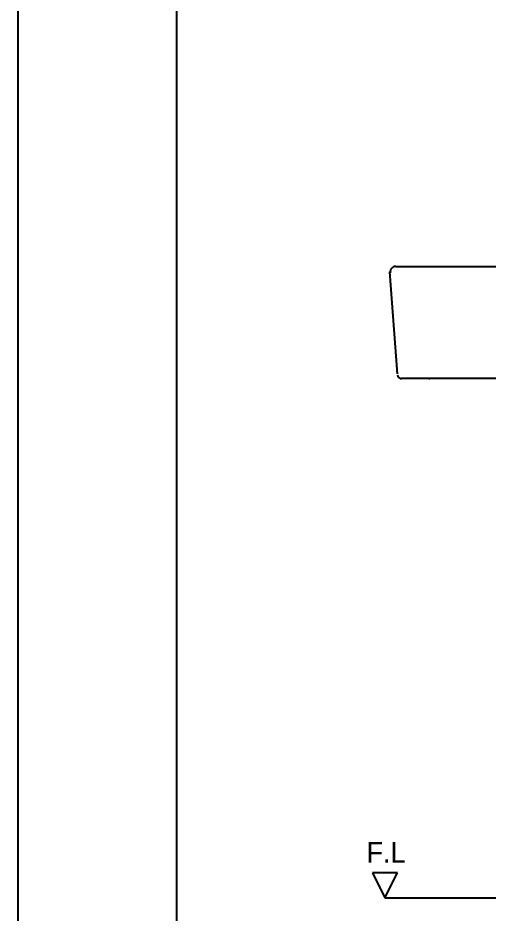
# Model space of a CAD drawing. Extents: x 66423 to 68848, y 58104 to 61534.
# Drawn here: x 66423 to 66990, y 58996 to 60075 of the extents above; entities that cross this region are included whole.
import ezdxf
from ezdxf.enums import TextEntityAlignment as Align

# ---------------------------------------------------------------- set-up
doc = ezdxf.new("R2010")
doc.units = 0
doc.header["$MEASUREMENT"] = 0
for name, color, linetype in [('1', 1, 'CONTINUOUS'), ('7', 7, 'CONTINUOUS'), ('TEXT', 7, 'CONTINUOUS'), ('YA', 7, 'CONTINUOUS'), ('외형선', 3, 'CONTINUOUS')]:
    doc.layers.add(name, color=color, linetype=linetype)
doc.styles.add('타이틀', font='H2GTRM.TTF', dxfattribs={"height": 25})

msp = doc.modelspace()

# ---------------------------------------------------------------- linework, layer by layer
at = {"layer": '1', "color": 0}
msp.add_line((66864.6, 59015.6), (68356.5, 59015.6), dxfattribs=at)
at = {"layer": '7', "extrusion": (0, 1, 0)}
for p, q in [((66879.8, 59646.5, -8.9), (66870.7, 59769.3)), ((67135.8, 59640.6, -9.3), (66884.8, 59640.6, -9.3)), ((66917.5, 59640.6, -9.3), (66917.7, 59640.6, -9.3)), ((66917.9, 59640.8, -9.3), (66917.7, 59640.6, -9.3)), ((66917.9, 59640.6, -9.3), (66917.7, 59640.6, -9.3))]:
    msp.add_line(p, q, dxfattribs=at)
at = {"layer": '7'}
msp.add_line((66877.8, 59775.6), (67135.8, 59775.6), dxfattribs=at)
msp.add_arc((66877.8, 59768.6), 7, 90, 184.6106, dxfattribs=at)
at = {"layer": '7', "extrusion": (-2.03217e-08, -0.072426, 0.997374)}
msp.add_arc((66884.8, 59487.6, -4338), 5, 184.2033, 270, dxfattribs=at)
at = {"layer": '7'}
msp.add_open_spline([(66917.5, 59640.6, -9.3), (66918.2, 59640.6, -9.3), (66918.6, 59640.6, -9.3), (66918.7, 59640.6, -9.3), (66918.5, 59640.6, -9.3), (66917.9, 59640.6, -9.3)], degree=3, knots=[0, 0, 0, 0, 0.509144, 0.509144, 1, 1, 1, 1], dxfattribs=at)
for points in [[(66917.5, 59640.6, -9.3), (66917.6, 59640.6, -9.3), (66917.6, 59640.6, -9.3), (66917.7, 59640.6, -9.3)], [(66917.7, 59640.6, -9.3), (66917.8, 59640.7, -9.3), (66917.9, 59640.7, -9.3), (66917.9, 59640.8, -9.3)], [(66917.9, 59640.6, -9.3), (66917.9, 59640.7, -9.3), (66917.9, 59640.7, -9.3), (66917.9, 59640.8, -9.3)]]:
    msp.add_open_spline(points, degree=3, dxfattribs=at)
at = {"layer": 'YA', "color": 7}
msp.add_line((66613.9, 58246.5), (66613.9, 60344.3), dxfattribs=at)
at = {"layer": 'YA', "color": 0}
msp.add_lwpolyline([(66422.5, 58104), (68848, 58104), (68848, 61534.3), (66422.5, 61534.3)], close=True, dxfattribs=at)
at = {"layer": '외형선', "color": 7, "linetype": 'Continuous'}
for p, q in [((66879.6, 59045.6), (66849.6, 59045.6)), ((66849.6, 59045.6), (66864.6, 59015.6)), ((66864.6, 59015.6), (66879.6, 59045.6))]:
    msp.add_line(p, q, dxfattribs=at)

# ---------------------------------------------------------------- texts
at = {"layer": 'TEXT', "color": 7, "style": '타이틀'}
msp.add_text('F.L', height=25, dxfattribs=at).set_placement((66866, 59070.3), align=Align.MIDDLE)

doc.saveas('drawing.dxf')
